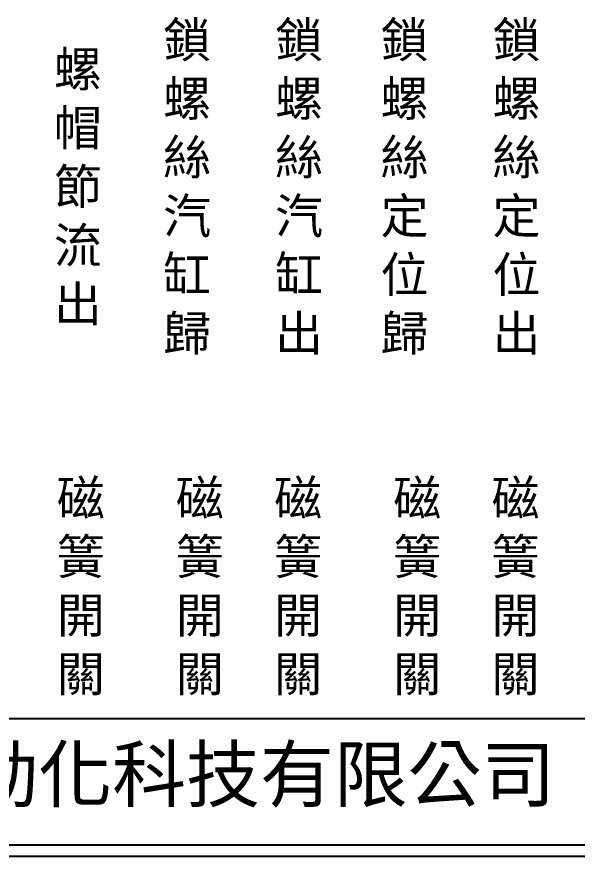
# Model space of a CAD drawing. Extents: x 325 to 612, y 3 to 207.
# Drawn here: x 394.3 to 456.4, y 3 to 96 of the extents above; entities that cross this region are included whole.
import ezdxf

# ---------------------------------------------------------------- set-up
doc = ezdxf.new("R2010")
doc.units = 0
doc.layers.add('圖框層', color=7, linetype='CONTINUOUS')
doc.layers.add('標尺寸層', color=3, linetype='CONTINUOUS')
doc.styles.add('CNS', font='romanc.shx', dxfattribs={"bigfont": 'chineset.shx'})
doc.styles.add('STSL', font='KAIU.TTF')

msp = doc.modelspace()

# ---------------------------------------------------------------- linework, layer by layer
at = {"layer": '圖框層', "color": 0}
msp.add_line((326.569, 18.25), (611.07, 18.25), dxfattribs=at)
at = {"layer": '圖框層', "color": 7}
for p, q in [((326.569, 4.25), (611.07, 4.25)), ((325.319, 3), (612.319, 3))]:
    msp.add_line(p, q, dxfattribs=at)

# ---------------------------------------------------------------- texts
at = {"layer": '圖框層', "color": 0, "style": 'STSL'}
msp.add_text('泓陞自動化科技有限公司', height=6, dxfattribs=at).set_placement((363.923, 9.076))
at = {"layer": '標尺寸層', "color": 7, "char_height": 3.9, "width": 4.96081, "attachment_point": 5, "style": 'CNS'}
for s, insert in [('{\\fDFKai-SB|b0|i0|c136|p65;鎖螺絲汽缸歸}', (413.141, 76.973)), ('{\\fDFKai-SB|b0|i0|c136|p65;鎖螺絲汽缸出}', (425.551, 76.973)), ('{\\fDFKai-SB|b0|i0|c136|p65;鎖螺絲定位歸}', (437.242, 76.973)), ('{\\fDFKai-SB|b0|i0|c136|p65;鎖螺絲定位出}', (449.652, 76.973)), ('{\\fDFKai-SB|b0|i0|c136|p65;螺帽節流出}', (401.028, 76.973)), ('{\\fDFKai-SB|b0|i0|c136|p65;磁簧開關}', (401.349, 32.72)), ('{\\fDFKai-SB|b0|i0|c136|p65;磁簧開關}', (414.543, 32.72)), ('{\\fDFKai-SB|b0|i0|c136|p65;磁簧開關}', (425.441, 32.72)), ('{\\fDFKai-SB|b0|i0|c136|p65;磁簧開關}', (438.644, 32.72)), ('{\\fDFKai-SB|b0|i0|c136|p65;磁簧開關}', (449.542, 32.72))]:
    msp.add_mtext(s, dxfattribs=dict(at, insert=insert))

doc.saveas('drawing.dxf')
